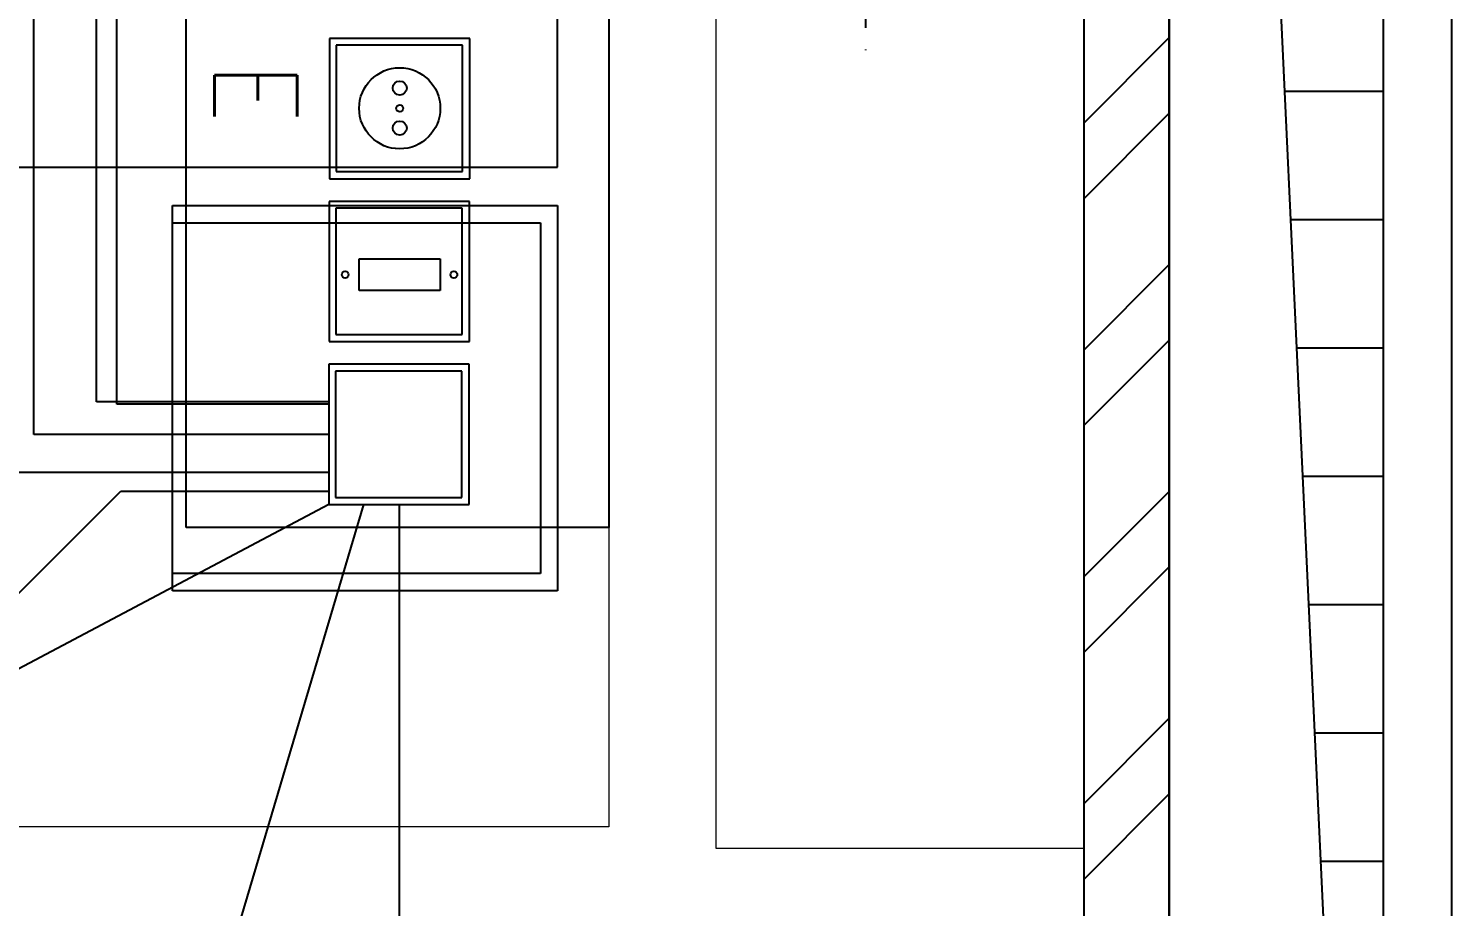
# Model space of a CAD drawing. Header units: inches. Extents: x 567429 to 582707, y 126347 to 133675.
# Drawn here: x 581745.1 to 581911.5, y 131326 to 131428.6 of the extents above; entities that cross this region are included whole.
import ezdxf

# ---------------------------------------------------------------- set-up
doc = ezdxf.new("R2010")
doc.units = ezdxf.units.IN
doc.header["$MEASUREMENT"] = 0
doc.linetypes.add('DASHDOT2', pattern=[0.5, 0.25, -0.125, 0, -0.125])
for name, color, linetype in [('BORD', 3, 'Continuous'), ('COMPUTER WIRE', 4, 'Continuous'), ('dact  2', 6, 'Continuous'), ('hatch lika', 1, 'Continuous'), ('mobl', 11, 'Continuous'), ('nama', 2, 'Continuous'), ('NURSE CALL WIRE', 4, 'Continuous'), ('SOCKET WIRE', 4, 'Continuous'), ('SOTOON', 2, 'Continuous'), ('TEL WIRE', 4, 'Continuous'), ('wall kanaf', 4, 'Continuous'), ('wall lika', 1, 'Continuous')]:
    doc.layers.add(name, color=color, linetype=linetype)
doc.styles.add('ROMANS', font='romans.shx')

# ---------------------------------------------------------------- blocks, each defined once
blk = doc.blocks.new('BOARD1')
at = {"layer": 'BORD', "color": 4}
for p, q in [((-77.35, 2.64), (98.93, 2.64)), ((98.93, 2.64), (98.93, -51.78)), ((98.93, -51.78), (-77.35, -51.78))]:
    blk.add_line(p, q, dxfattribs=at)
at = {"layer": 'BORD'}
for p, q in [((35.97, -15.26), (35.97, -33.33)), ((54.03, -15.26), (35.97, -15.26)), ((36.84, -16.23), (36.84, -32.48)), ((53.1, -16.23), (36.84, -16.23)), ((53.1, -32.48), (53.1, -16.23)), ((54.03, -33.33), (54.03, -15.26)), ((56.95, -15.31), (56.95, -33.37)), ((75.01, -15.31), (56.95, -15.31)), ((57.82, -16.27), (57.82, -32.53)), ((74.08, -16.27), (57.82, -16.27)), ((74.08, -32.53), (74.08, -16.27)), ((75.01, -33.37), (75.01, -15.31)), ((77.93, -15.35), (77.93, -33.42)), ((96, -15.35), (77.93, -15.35)), ((78.81, -16.32), (78.81, -32.57)), ((95.06, -16.32), (78.81, -16.32)), ((95.06, -32.57), (95.06, -16.32)), ((96, -33.42), (96, -15.35)), ((36.84, -32.48), (53.1, -32.48)), ((57.82, -32.53), (74.08, -32.53)), ((78.81, -32.57), (95.06, -32.57)), ((35.97, -33.33), (54.03, -33.33)), ((56.95, -33.37), (75.01, -33.37)), ((77.93, -33.42), (96, -33.42))]:
    blk.add_line(p, q, dxfattribs=at)
at = {"layer": 'BORD', "color": 30}
for p, q in [((64.36, -29.54), (64.36, -19.07)), ((64.36, -19.07), (68.41, -19.07)), ((68.41, -19.07), (68.41, -29.54)), ((68.41, -29.54), (64.36, -29.54))]:
    blk.add_line(p, q, dxfattribs=at)
for centre, radius in [((66.39, -17.32), 0.437), ((44.97, -24.3), 5.22), ((44.97, -24.3), 0.442), ((66.39, -31.32), 0.437)]:
    blk.add_circle(centre, radius, dxfattribs=at)
at = {"layer": 'BORD', "color": 2}
for centre in [(42.36, -24.3), (47.51, -24.3)]:
    blk.add_circle(centre, 0.9, dxfattribs=at)
at = {"layer": 'BORD', "color": 2, "style": 'ROMANS', "width": 0.9}
blk.add_text('E', height=10.64, dxfattribs=at).set_placement((39.05, -48.15))

msp = doc.modelspace()

# ---------------------------------------------------------------- hatches: boundary and pattern name
at = {"layer": 'dact  2'}
h = msp.add_hatch(dxfattribs=at)
h.set_pattern_fill('ANSI31', color=6, scale=120, angle=135, style=0)
h.set_pattern_definition([(180, (6.352, -8.75), (-3e-15, -15), [])])
h.paths.add_polyline_path([(581878.49, 131875.79), (581903.49, 131875.79), (581903.49, 131175.79), (581888.75, 131490.29)])

# ---------------------------------------------------------------- linework, layer by layer
at = {"layer": 'COMPUTER WIRE'}
msp.add_line((581788.46, 131372.94), (581788.46, 131078.04), dxfattribs=at)
at = {"layer": 'dact  2', "color": 6, "elevation": 0}
msp.add_lwpolyline([(581878.49, 131875.79), (581903.49, 131875.79), (581903.49, 131175.79), (581888.75, 131490.29), (581878.49, 131875.79)], dxfattribs=at)
msp.add_lwpolyline([(581878.49, 131875.79), (581903.49, 131875.79), (581903.49, 131175.79), (581878.49, 131175.79)], close=True, dxfattribs=at)
at = {"layer": 'hatch lika', "color": 15}
for p, q in [((581868.49, 131417.53), (581878.49, 131427.53)), ((581868.49, 131408.69), (581878.49, 131418.69)), ((581868.49, 131391.01), (581878.49, 131401.01)), ((581868.49, 131382.17), (581878.49, 131392.17)), ((581868.49, 131364.49), (581878.49, 131374.49)), ((581868.49, 131355.65), (581878.49, 131365.65)), ((581868.49, 131337.98), (581878.49, 131347.98)), ((581868.49, 131329.14), (581878.49, 131339.14))]:
    msp.add_line(p, q, dxfattribs=at)
at = {"layer": 'mobl', "color": 15}
for p, q in [((581806.99, 131412.38), (581806.99, 131502.38)), ((581606.99, 131412.38), (581806.99, 131412.38)), ((581761.99, 131407.88), (581806.99, 131407.88)), ((581761.99, 131362.88), (581761.99, 131407.88)), ((581806.99, 131407.88), (581806.99, 131362.88)), ((581761.99, 131405.88), (581804.99, 131405.88)), ((581804.99, 131405.88), (581804.99, 131364.88)), ((581804.99, 131364.88), (581761.99, 131364.88)), ((581806.99, 131362.88), (581761.99, 131362.88))]:
    msp.add_line(p, q, dxfattribs=at)
at = {"layer": 'nama', "color": 15}
msp.add_line((581911.49, 131883.79), (581911.49, 131183.79), dxfattribs=at)
at = {"layer": 'NURSE CALL WIRE'}
for p, q in [((581753.09, 131384.94), (581753.09, 131613.26)), ((581780.26, 131384.94), (581753.09, 131384.94)), ((581475.41, 131094.36), (581755.92, 131374.5)), ((581755.92, 131374.5), (581780.26, 131374.5)), ((581713.45, 131134.68), (581784.36, 131372.94)), ((581788.46, 131372.94), (581788.46, 130864.95))]:
    msp.add_line(p, q, dxfattribs=at)
at = {"layer": 'SOCKET WIRE'}
for p, q in [((581755.47, 131384.68), (581755.47, 131618.22)), ((581780.26, 131384.68), (581755.47, 131384.68)), ((581780.26, 131376.7), (581218.88, 131376.7)), ((581780.26, 131372.94), (581677.02, 131318.33))]:
    msp.add_line(p, q, dxfattribs=at)
at = {"layer": 'SOTOON', "color": 15, "linetype": 'DASHDOT2', "ltscale": 20}
msp.add_line((581842.99, 131554.85), (581842.99, 131425.73), dxfattribs=at)
msp.add_line((581842.99, 131554.85), (581842.99, 131425.73), dxfattribs=at)
msp.add_line((581842.99, 131554.85), (581842.99, 131425.73), dxfattribs=at)
at = {"layer": 'TEL WIRE'}
for p, q in [((581745.76, 131381.14), (581745.76, 131618.22)), ((581780.26, 131381.14), (581745.76, 131381.14)), ((581788.46, 131372.94), (581788.46, 131078.04))]:
    msp.add_line(p, q, dxfattribs=at)
at = {"layer": 'wall kanaf', "color": 15, "lineweight": 20, "ltscale": 0.1}
for p, q in [((581812.99, 131530.29), (581812.99, 131335.29)), ((581825.49, 131462.79), (581825.49, 131332.79)), ((581812.99, 131335.29), (581587.99, 131335.29)), ((581825.49, 131332.79), (581868.49, 131332.79))]:
    msp.add_line(p, q, dxfattribs=at)
at = {"layer": 'wall lika', "color": 15}
for p, q in [((581878.49, 131875.79), (581878.49, 131175.79)), ((581868.49, 131810.29), (581868.49, 131170.29))]:
    msp.add_line(p, q, dxfattribs=at)

# ---------------------------------------------------------------- block references
at = {"layer": 'BORD', "ltscale": 5, "xscale": 0.9077507259660533, "yscale": 0.9077507259660533, "zscale": 0.9077507259660533, "rotation": 270.0028855839087}
msp.add_blockref('BOARD1', (581810.59, 131460.08), dxfattribs=at)

doc.saveas('drawing.dxf')
